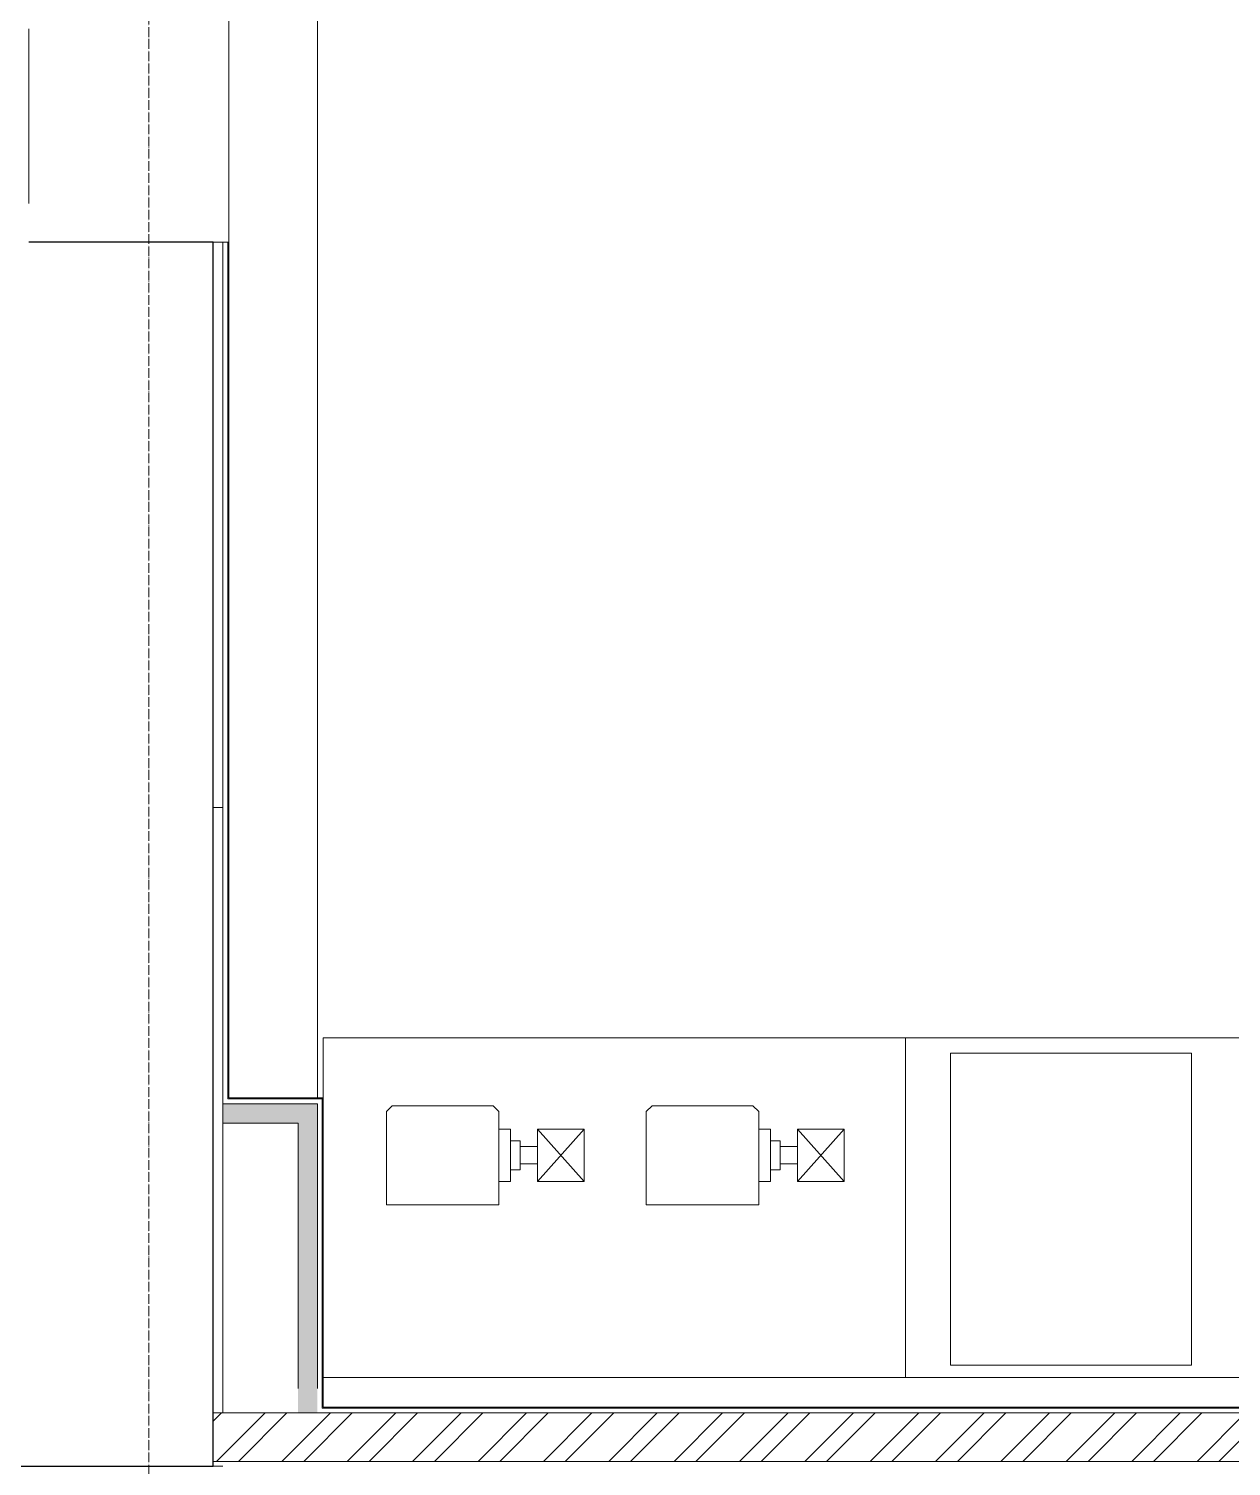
# Model space of a CAD drawing. Header units: millimetres. Extents: x -42533 to 645315, y 3457 to 82611.
# Drawn here: x 20001 to 22479, y 55701 to 58662 of the extents above; entities that cross this region are included whole.
import ezdxf

# ---------------------------------------------------------------- set-up
doc = ezdxf.new("R2010")
doc.units = ezdxf.units.MM
doc.linetypes.add('ADSK_Линия сетки', pattern=[25, 20, -2.5, 0, -2.5])
for name, color, linetype, lineweight in [('Окна', 7, 'Continuous', 9), ('Оси', 253, 'Continuous', 9), ('Перекрытие', 7, 'Continuous', 18), ('Стены внутренние', 7, 'Continuous', 18), ('Стены наружные', 7, 'Continuous', 18), ('Стены несущие', 7, 'Continuous', 30), ('Стены отделка', 7, 'Continuous', 30), ('Стены штриховка', 7, 'Continuous', 9), ('ТХ', 5, 'Continuous', 0), ('ШТРИХОВКА', 252, 'Continuous', 15)]:
    doc.layers.add(name, color=color, linetype=linetype, lineweight=lineweight)
doc.layers.add('ЭОМ_Лотки рабочие', color=5, linetype='Continuous')

# ---------------------------------------------------------------- blocks, each defined once
blk = doc.blocks.new('ТХ 1 этаж.')
at = {"layer": 'ТХ', "color": 252, "true_color": 0x939598}
for points in [[(2472.9, 22042.5), (1272.9, 22042.5), (1272.9, 22742.5), (2472.9, 22742.5)], [(3972.9, 22042.5), (2472.9, 22042.5), (2472.9, 22742.5), (3972.9, 22742.5)], [(2565.6, 22067.7), (2565.6, 22710.7), (3061.8, 22710.7), (3061.8, 22067.7)]]:
    blk.add_lwpolyline(points, close=True, dxfattribs=at)
at = {"layer": 'ТХ', "color": 252, "lineweight": 0, "true_color": 0x939598}
for points in [[(1622.7, 22398.4), (1415, 22398.4), (1403, 22398.4), (1403, 22410.4), (1403, 22578.2), (1403, 22590.2), (1415, 22602.2), (1622.7, 22602.2), (1634.7, 22590.2), (1634.7, 22578.2), (1634.7, 22410.4), (1634.7, 22398.4)], [(2158.3, 22398.4), (1950.6, 22398.4), (1938.6, 22398.4), (1938.6, 22410.4), (1938.6, 22578.2), (1938.6, 22590.2), (1950.6, 22602.2), (2158.3, 22602.2), (2170.3, 22590.2), (2170.3, 22578.2), (2170.3, 22410.4), (2170.3, 22398.4)], [(1714.6, 22554.2), (1810.5, 22554.2), (1810.5, 22446.3), (1714.6, 22446.3)], [(2250.2, 22554.2), (2346.1, 22554.2), (2346.1, 22446.3), (2250.2, 22446.3)]]:
    blk.add_lwpolyline(points, close=True, dxfattribs=at)
for points in [[(1634.7, 22446.3), (1658.7, 22446.3), (1658.7, 22554.2), (1634.7, 22554.2)], [(1810.5, 22554.2), (1714.6, 22446.3)], [(1714.6, 22554.2), (1810.5, 22446.3)], [(2170.3, 22446.3), (2194.3, 22446.3), (2194.3, 22554.2), (2170.3, 22554.2)], [(2346.1, 22554.2), (2250.2, 22446.3)], [(2250.2, 22554.2), (2346.1, 22446.3)], [(1658.7, 22470.3), (1678.6, 22470.3), (1678.6, 22530.3), (1658.7, 22530.3)], [(1678.6, 22482.3), (1714.6, 22482.3), (1714.6, 22518.3), (1678.6, 22518.3)], [(2194.3, 22470.3), (2214.2, 22470.3), (2214.2, 22530.3), (2194.3, 22530.3)], [(2214.2, 22482.3), (2250.2, 22482.3), (2250.2, 22518.3), (2214.2, 22518.3)], [(1634.7, 22410.4), (1634.7, 22410.4)], [(2170.3, 22410.4), (2170.3, 22410.4)]]:
    blk.add_lwpolyline(points, dxfattribs=at)
blk = doc.blocks.new('1 этаж')
at = {"layer": 'Стены внутренние'}
for points in [[(-5790.587, 24120.958), (-5595.587, 24120.958), (-5595.587, 24160.958), (-5790.587, 24160.958)], [(-5595.587, 23523.902), (-5595.587, 24120.958), (-5635.587, 24120.958), (-5635.587, 23523.902)]]:
    blk.add_hatch(color=8, dxfattribs=at).paths.add_polyline_path(points)
h = blk.add_hatch(dxfattribs=at)
h.set_pattern_fill('ANSI32', color=8, scale=10, style=0)
h.set_pattern_definition([(45, (-31496.66, 188.9), (-67.35192, 67.35192), []), (45, (-31451.76, 188.9), (-67.35192, 67.35192), [])])
h.paths.add_polyline_path([(315.424, 23523.902), (-5595.587, 23523.902), (-5810.587, 23523.902), (-5810.587, 23423.902), (316.195, 23423.902)])
at = {"layer": 'Окна', "color": 8}
blk.add_line((-6190.587, 26375.611), (-6190.587, 26015.611), dxfattribs=at)
at = {"layer": 'Оси', "color": 8, "linetype": 'ADSK_Линия сетки'}
blk.add_line((-5943.234, -4162.595), (-5943.234, 44298.966), dxfattribs=at)
at = {"layer": 'Перекрытие', "color": 8}
blk.add_line((-5595.587, 24172.958), (-5595.587, 32994.402), dxfattribs=at)
at = {"layer": 'Стены наружные', "color": 8}
blk.add_line((-5778.587, 27675.611), (-5778.587, 25935.611), dxfattribs=at)
at = {"layer": 'Стены несущие', "color": 8}
for p, q in [((-5810.587, 25935.611), (-6190.587, 25935.611)), ((-5810.587, 23414.139), (-5810.587, 25935.611)), ((-6370.587, 23414.139), (-5810.587, 23414.139))]:
    blk.add_line(p, q, dxfattribs=at)
at = {"layer": 'Стены отделка', "color": 8, "lineweight": 9}
for p, q in [((-5778.587, 25935.611), (-5810.587, 25935.611)), ((-5778.587, 24172.958), (-5778.587, 25935.611)), ((-5810.587, 24771.143), (-5790.587, 24771.143)), ((-5790.587, 24770.958), (-5810.587, 24770.958)), ((-5790.587, 24771.143), (-5790.587, 23523.902)), ((-5585.587, 24172.958), (-5778.587, 24172.958)), ((-5583.587, 23535.902), (-5583.587, 24170.958)), ((-5595.587, 24160.958), (-5790.587, 24160.958)), ((-5595.587, 23573.902), (-5595.587, 24160.958)), ((-5790.587, 24120.958), (-5635.587, 24120.958)), ((-5635.587, 24120.958), (-5635.587, 23573.902)), ((-5635.587, 23523.902), (-5810.587, 23523.902)), ((-5595.587, 23523.902), (315.681, 23523.902)), ((283.619, 23535.902), (-5583.587, 23535.902)), ((316.195, 23423.902), (-5810.587, 23423.902)), ((-5810.587, 23414.139), (-5790.587, 23414.139))]:
    blk.add_line(p, q, dxfattribs=at)
at = {"layer": 'Стены штриховка', "color": 8}
for p, q in [((-5790.587, 24771.143), (-5790.587, 25935.611)), ((-5780.587, 24170.958), (-5780.587, 25935.611)), ((-5583.587, 24170.958), (-5780.587, 24170.958)), ((-5585.587, 23533.902), (-5585.587, 24172.958)), ((-5583.587, 24172.958), (-5585.587, 24172.958)), ((-5583.587, 24170.958), (-5583.587, 24172.958)), ((-5635.587, 23523.902), (-5595.587, 23523.902)), ((285.629, 23533.902), (-5585.587, 23533.902))]:
    blk.add_line(p, q, dxfattribs=at)
at = {"layer": 'ЭОМ_Лотки рабочие'}
blk.add_blockref('ТХ 1 этаж.', (-6856.492, 1554.379), dxfattribs=at)

msp = doc.modelspace()

# ---------------------------------------------------------------- block references
at = {"layer": 'ШТРИХОВКА'}
msp.add_blockref('1 этаж', (26191.6, 32286.7), dxfattribs=at)

doc.saveas('drawing.dxf')
